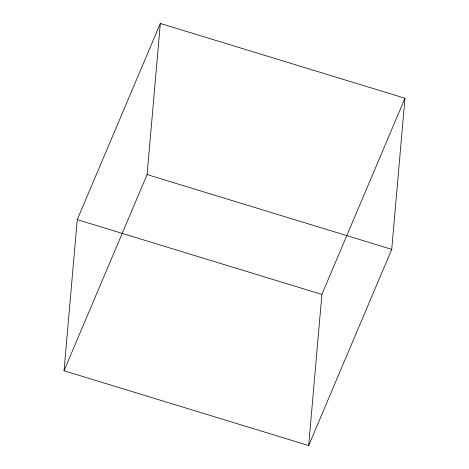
<?xml version="1.0" encoding="UTF-8"?>
<svg xmlns="http://www.w3.org/2000/svg" width="469" height="469" viewBox="0 0 469 469"><rect width="100%" height="100%" fill="white"/><g stroke="black" fill="none" stroke-linecap="round" stroke-linejoin="round"><path stroke-width="0.7" d="M64.036 370.768L77.256 219.65L160.322 23.45L404.964 98.232L391.744 249.35L308.678 445.55L64.036 370.768L147.102 174.568L160.322 23.45M308.678 445.55L321.898 294.432L404.964 98.232M147.102 174.568L391.744 249.35M77.256 219.65L321.898 294.432"/></g></svg>
